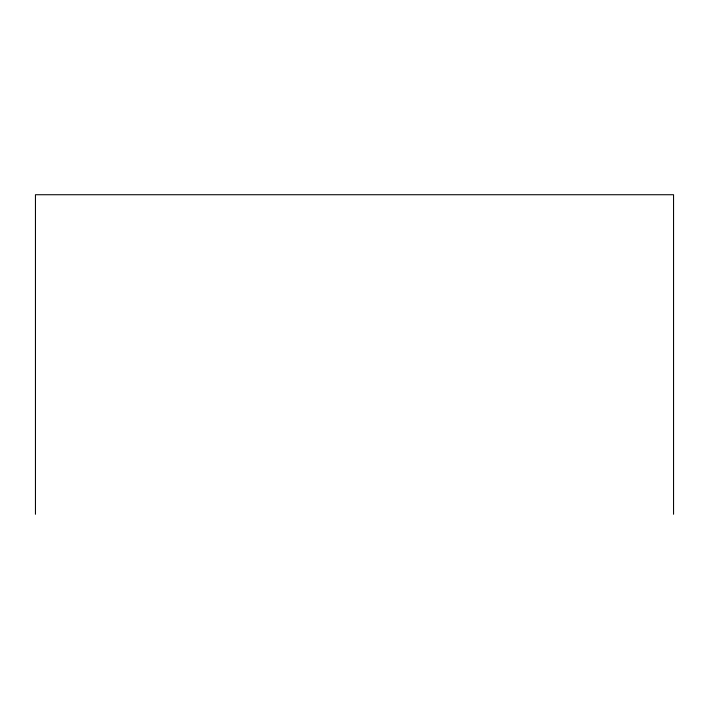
<?xml version="1.0" encoding="UTF-8"?>
<svg xmlns="http://www.w3.org/2000/svg" width="709" height="709" viewBox="0 0 709 709"><rect width="100%" height="100%" fill="white"/><g stroke="black" fill="none" stroke-linecap="round" stroke-linejoin="round"><path stroke-width="1.06" d="M673.55 514.273L673.55 194.727L35.45 194.727L35.45 514.273"/></g></svg>
